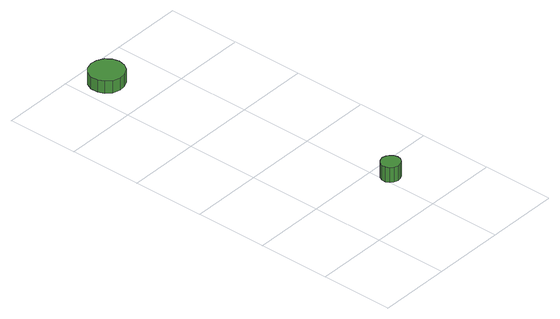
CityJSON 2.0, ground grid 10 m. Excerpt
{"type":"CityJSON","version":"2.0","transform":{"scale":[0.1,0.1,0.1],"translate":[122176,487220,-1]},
"CityObjects":{
"tree1":{"type":"SolitaryVegetationObject","attributes":{"function":"something"}},
"tree2":{"type":"SolitaryVegetationObject","attributes":{"function":"something"},"geometry":[{"type":"MultiSurface","lod":"1","boundaries":[[[0,1,2,3,4,5,6,7,8,9,10,11,12,13,14]],[[15,16,17,18,19,20,21,22,23,24,25,26,27,28,29]],[[0,29,28,1]],[[1,28,27,2]],[[2,27,26,3]],[[3,26,25,4]],[[4,25,24,5]],[[5,24,23,6]],[[6,23,22,7]],[[7,22,21,8]],[[8,21,20,9]],[[9,20,19,10]],[[10,19,18,11]],[[11,18,17,12]],[[12,17,16,13]],[[13,16,15,14]],[[14,15,29,0]]]}]},
"tree3":{"type":"SolitaryVegetationObject","attributes":{"function":"something"},"geometry":[{"type":"MultiSurface","lod":"1","boundaries":[[[30,31,32,33,34,35,36,37,38,39,40,41,42,43,44]],[[45,46,47,48,49,50,51,52,53,54,55,56,57,58,59]],[[30,59,58,31]],[[31,58,57,32]],[[32,57,56,33]],[[33,56,55,34]],[[34,55,54,35]],[[35,54,53,36]],[[36,53,52,37]],[[37,52,51,38]],[[38,51,50,39]],[[39,50,49,40]],[[40,49,48,41]],[[41,48,47,42]],[[42,47,46,43]],[[43,46,45,44]],[[44,45,59,30]]]}]}
},
"vertices":[
[124,76,29],[123,81,29],[119,86,29],[115,88,29],[110,89,29],[104,87,29],[100,84,29],[98,79,29],[98,73,29],[100,68,29],[104,65,29],[110,63,29],[115,64,29],[119,66,29],[123,71,29],[123,71,7],[119,66,7],[115,64,7],[110,63,7],[104,65,7],[100,68,7],[98,73,7],[98,79,7],[100,84,7],[104,87,7],[110,89,7],[115,88,7],[119,86,7],[123,81,7],[124,76,7],
[59,464,26],[57,473,26],[51,481,26],[42,486,26],[33,487,26],[23,484,26],[16,478,26],[12,469,26],[12,459,26],[16,450,26],[23,443,26],[33,440,26],[42,441,26],[51,446,26],[57,454,26],[57,454,8],[51,446,8],[42,441,8],[33,440,8],[23,443,8],[16,450,8],[12,459,8],[12,469,8],[16,478,8],[23,484,8],[33,487,8],[42,486,8],[51,481,8],[57,473,8],[59,464,8]
]}
